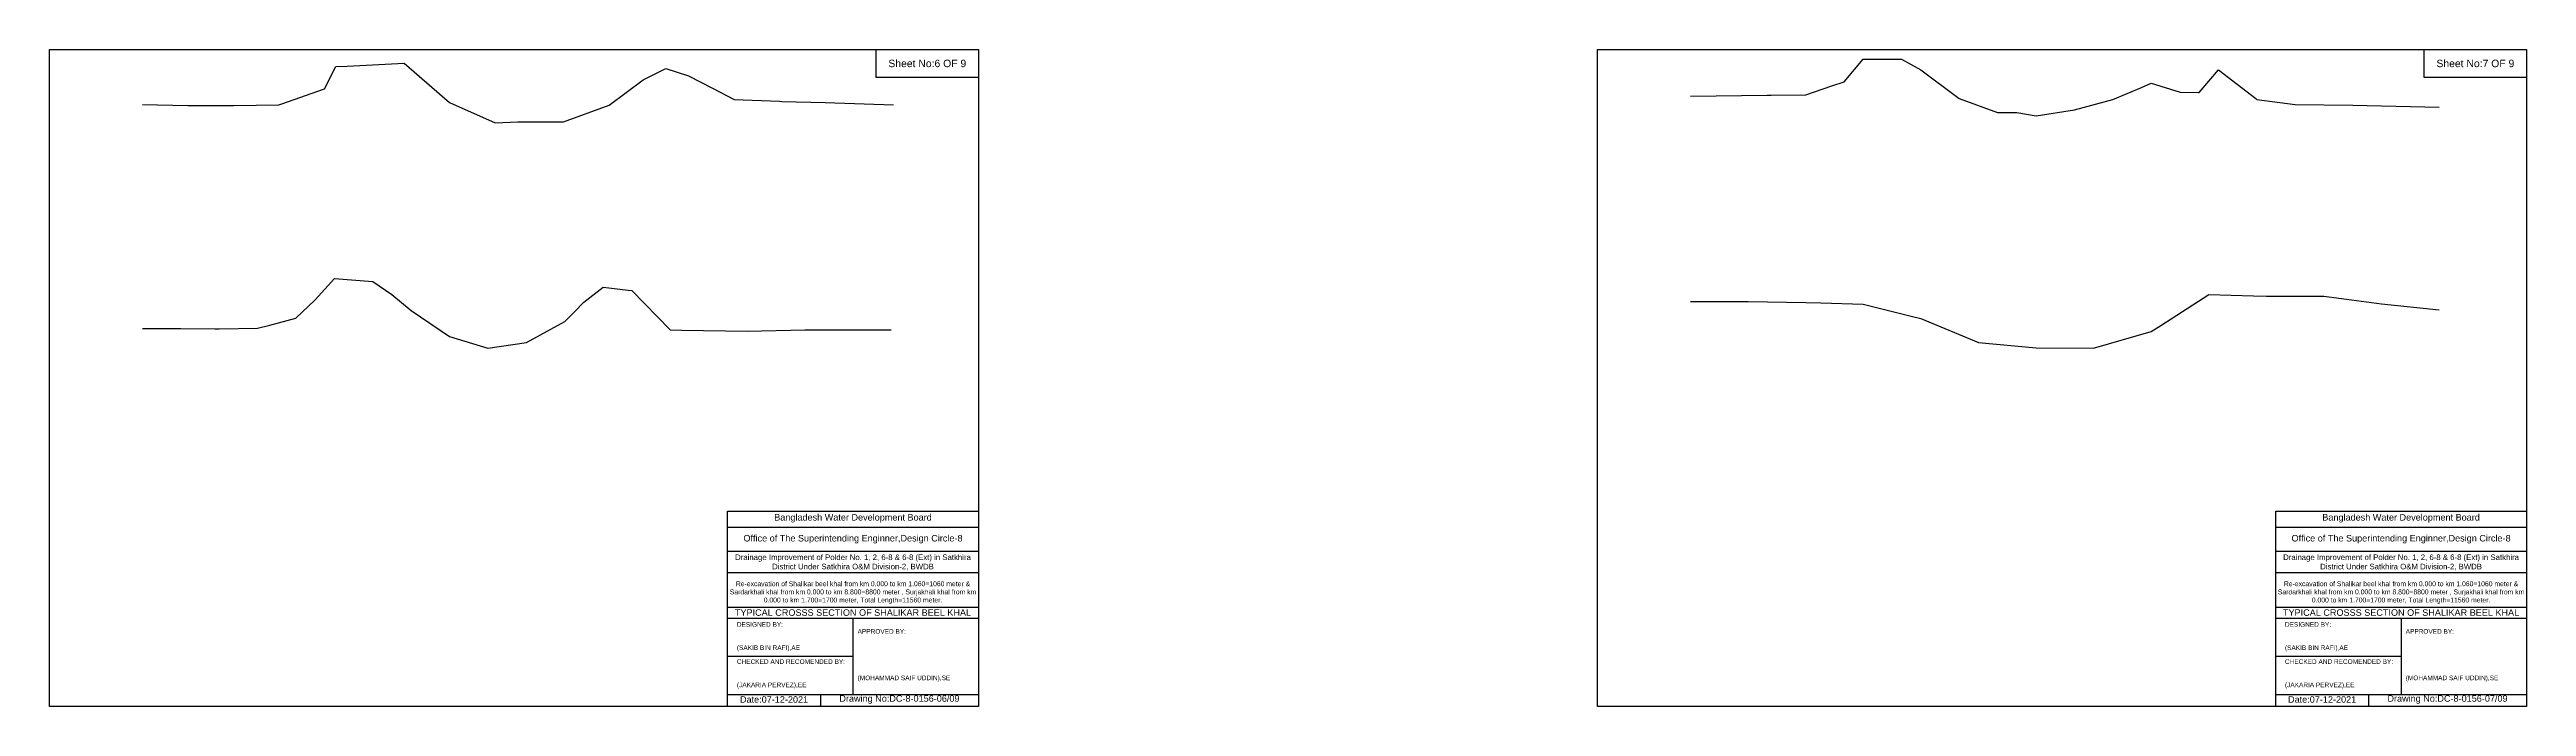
# Model space of a CAD drawing. Header units: inches. Extents: x 93000 to 506000, y -4242 to 37.
# Drawn here: x 380000 to 396000, y -4242 to 0 of the extents above; entities that cross this region are included whole.
import ezdxf

# ---------------------------------------------------------------- set-up
doc = ezdxf.new("R2010")
doc.units = ezdxf.units.IN
doc.header["$LTSCALE"] = 7
doc.header["$MEASUREMENT"] = 0
doc.layers.add('Existing_Bed_Level for Xsection', color=7, linetype='Continuous', lineweight=25)
doc.styles.get("Standard").update_dxf_attribs({"font": 'arial.ttf'})

msp = doc.modelspace()

# ---------------------------------------------------------------- linework, layer by layer
for points in [[(380000, 0), (386000, 0), (386000, -4242), (380000, -4242)], [(385340, 0), (386000, 0), (386000, -180), (385340, -180)], [(390000, 0), (396000, 0), (396000, -4242), (390000, -4242)], [(395340, 0), (396000, 0), (396000, -180), (395340, -180)]]:
    msp.add_lwpolyline(points, close=True)
for points in [[(384380, -4242), (384380, -2982), (386000, -2982)], [(394380, -4242), (394380, -2982), (396000, -2982)], [(384380, -3084), (386000, -3084)], [(394380, -3084), (396000, -3084)], [(384380, -3240), (386000, -3240)], [(394380, -3240), (396000, -3240)], [(384380, -3378), (386000, -3378)], [(394380, -3378), (396000, -3378)], [(384380, -3600), (386000, -3600)], [(384380, -3672), (386000, -3672)], [(385190, -3672), (385190, -4164)], [(394380, -3600), (396000, -3600)], [(394380, -3672), (396000, -3672)], [(395190, -3672), (395190, -4164)], [(384380, -3918), (385190, -3918)], [(394380, -3918), (395190, -3918)], [(384380, -4164), (386000, -4164)], [(384980, -4164), (384980, -4242)], [(394380, -4164), (396000, -4164)], [(394980, -4164), (394980, -4242)]]:
    msp.add_lwpolyline(points)
at = {"layer": 'Existing_Bed_Level for Xsection'}
for points in [[(380600, -354), (380894, -361), (381079, -361), (381188, -361), (381482, -357), (381501, -350), (381776, -254), (381850, -110), (381923, -107), (381923, -107), (382290, -88), (382584, -342), (382878, -474), (382878, -474), (383026, -467), (383320, -467), (383614, -359), (383834, -196), (383834, -196), (383981, -122), (384128, -169), (384283, -250), (384422, -323), (384716, -334), (384731, -335), (385010, -342), (385451, -356)], [(390600, -300), (391096, -295), (391122, -295), (391344, -292), (391512, -235), (391592, -209), (391716, -62), (391902, -62), (391902, -62), (391964, -62), (392088, -130), (392336, -316), (392584, -406), (392708, -407), (392708, -407), (392832, -428), (393080, -390), (393328, -323), (393514, -244), (393514, -244), (393576, -218), (393762, -275), (393882, -277), (393886, -277), (394010, -130), (394251, -317), (394258, -322), (394506, -354), (394878, -359), (395436, -372)], [(380600, -1802), (380848, -1802), (381067, -1804), (381096, -1804), (381344, -1800), (381423, -1780), (381592, -1735), (381716, -1616), (381778, -1547), (381778, -1547), (381840, -1479), (382088, -1497), (382212, -1582), (382336, -1686), (382584, -1854), (382584, -1854), (382832, -1928), (383080, -1892), (383328, -1756), (383390, -1694), (383390, -1694), (383452, -1632), (383576, -1535), (383738, -1553), (383762, -1556), (384010, -1810), (384085, -1812), (384506, -1818), (384878, -1810), (385436, -1810)], [(390600, -1627), (390857, -1628), (390972, -1628), (391344, -1633), (391442, -1636), (391716, -1645), (392026, -1722), (392026, -1722), (392088, -1737), (392460, -1891), (392832, -1926), (392832, -1926), (393204, -1928), (393576, -1821), (393638, -1781), (393638, -1781), (393948, -1581), (394237, -1590), (394320, -1593), (394692, -1593), (394837, -1612), (395064, -1643), (395436, -1681)]]:
    msp.add_lwpolyline(points, dxfattribs=at)

# ---------------------------------------------------------------- texts
at = {"attachment_point": 5}
for s, insert, char_height in [('Sheet No:6 OF 9', (385670, -90), 48), ('Sheet No:7 OF 9', (395670, -90), 48), ('Bangladesh Water Development Board', (385190, -3027), 42), ('Bangladesh Water Development Board', (395190, -3027), 42), ('Office of The Superintending Enginner,Design Circle-8', (385190, -3162), 42), ('Office of The Superintending Enginner,Design Circle-8', (395190, -3162), 42)]:
    msp.add_mtext(s, dxfattribs=dict(at, insert=insert, char_height=char_height))
for s, insert, char_height, width, attachment_point in [('Drainage Improvement of Polder No. 1, 2, 6-8 & 6-8 (Ext) in Satkhira District Under Satkhira O&M Division-2, BWDB', (385190, -3312), 36, 1680, 5), ('Drainage Improvement of Polder No. 1, 2, 6-8 & 6-8 (Ext) in Satkhira District Under Satkhira O&M Division-2, BWDB', (395190, -3312), 36, 1680, 5), ('Re-excavation of Shalikar beel khal from km 0.000 to km 1.060=1060 meter & Sardarkhali khal from km 0.000 to km 8.800=8800 meter , Surjakhali khal from km 0.000 to km 1.700=1700 meter, Total Length=11560 meter.', (385190, -3507), 31.468, 1620, 5), ('Re-excavation of Shalikar beel khal from km 0.000 to km 1.060=1060 meter & Sardarkhali khal from km 0.000 to km 8.800=8800 meter , Surjakhali khal from km 0.000 to km 1.700=1700 meter, Total Length=11560 meter.', (395190, -3507), 31.468, 1620, 5), ('TYPICAL CROSSS SECTION OF SHALIKAR BEEL KHAL', (385190, -3636), 42, 1680, 5), ('TYPICAL CROSSS SECTION OF SHALIKAR BEEL KHAL', (395190, -3636), 42, 1680, 5), ('DESIGNED BY:^J^J^J(SAKIB BIN RAFI),AE', (384440, -3792), 30, 840, 4), ('APPROVED BY:^J^J^J^J^J^J(MOHAMMAD SAIF UDDIN),SE', (385220, -3912), 30, 840, 4), ('DESIGNED BY:^J^J^J(SAKIB BIN RAFI),AE', (394440, -3792), 30, 840, 4), ('APPROVED BY:^J^J^J^J^J^J(MOHAMMAD SAIF UDDIN),SE', (395220, -3912), 30, 840, 4), ('CHECKED AND RECOMENDED BY:^J^J^J(JAKARIA PERVEZ),EE', (384440, -4032), 30, 840, 4), ('CHECKED AND RECOMENDED BY:^J^J^J(JAKARIA PERVEZ),EE', (394440, -4032), 30, 840, 4), ('Date:07-12-2021', (384680, -4197), 42, 840, 5), ('Drawing No:DC-8-0156-06/09', (385490, -4197), 42, 1320, 5), ('Date:07-12-2021', (394680, -4197), 42, 840, 5), ('Drawing No:DC-8-0156-07/09', (395490, -4197), 42, 1320, 5)]:
    msp.add_mtext(s, dxfattribs=dict(insert=insert, char_height=char_height, width=width, attachment_point=attachment_point))

doc.saveas('drawing.dxf')
